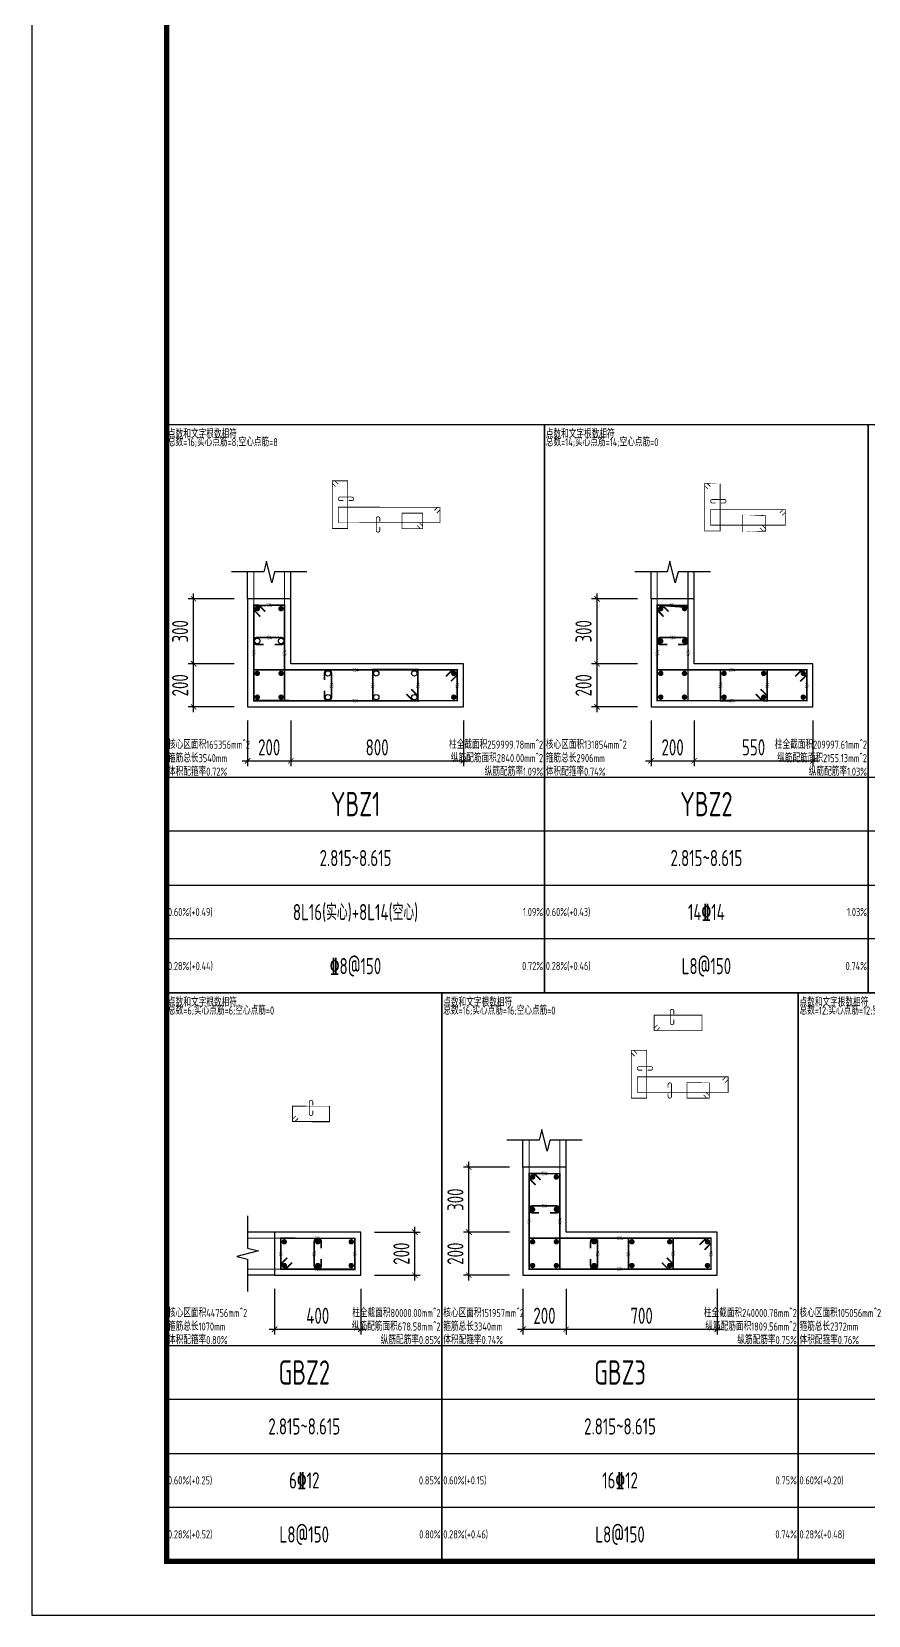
# Model space of a CAD drawing. Extents: x -668857 to 143095, y -247466 to 228182.
# Drawn here: x -341719 to -326219, y 28700 to 58038 of the extents above; entities that cross this region are included whole.
import ezdxf
from ezdxf.enums import TextEntityAlignment as Align

# ---------------------------------------------------------------- set-up
doc = ezdxf.new("R2010")
doc.units = 0
doc.header["$LTSCALE"] = 1000
doc.layers.get('0').update_dxf_attribs({"linetype": 'CONTINUOUS'})
doc.layers.get('DEFPOINTS').update_dxf_attribs({"linetype": 'CONTINUOUS'})
for name, color, linetype in [('-TK', 7, 'CONTINUOUS'), ('COLU_DE_DIM', 3, 'CONTINUOUS'), ('COLU_DE_TH', 7, 'CONTINUOUS'), ('LINK', 6, 'CONTINUOUS'), ('LINK-INDEX', 6, 'CONTINUOUS'), ('REIN', 6, 'CONTINUOUS'), ('TAB', 7, 'CONTINUOUS'), ('TAB_TEXT', 7, 'CONTINUOUS'), ('THIN', 7, 'CONTINUOUS')]:
    doc.layers.add(name, color=color, linetype=linetype)
doc.layers.add('箍筋长度', color=3, linetype='CONTINUOUS', plot=False)
doc.layers.add('配箍校核', color=34, linetype='CONTINUOUS', plot=False)
doc.styles.add('BW_Rein', font='Tssdeng.shx', dxfattribs={"width": 0.7, "bigfont": 'hztxt.shx'})
doc.styles.add('TSSD_DIMENSION', font='Tssdeng.shx', dxfattribs={"width": 0.7, "bigfont": 'tssdchn.shx'})
doc.styles.add('TSSD_REIN', font='tssdeng.shx', dxfattribs={"width": 0.7, "height": 300, "bigfont": 'tssdchn.shx'})
doc.dimstyles.new('TSSD_25_100', dxfattribs={"dimtxt": 300, "dimasz": 100, "dimexe": 100, "dimexo": 250, "dimgap": 100, "dimtad": 1, "dimdec": 0, "dimlfac": 0.25, "dimzin": 0, "dimdsep": 46, "dimtxsty": 'TSSD_DIMENSION', "dimblk": 'ARCHTICK', "dimcen": 0, "dimdle": 100, "dimclrt": 7, "dimadec": 0, "dimazin": 0, "dimtfac": 1, "dimtdec": 0, "dimtix": 1, "dimtmove": 2, "dimatfit": 3, "dimldrblk": 'ARCHTICK', "dimfxl": 0, "dimtolj": 1, "dimtzin": 0, "dimarcsym": 0})

# ---------------------------------------------------------------- blocks, each defined once
blk = doc.blocks.new('_ArchTick')
at = {"color": 0, "linetype": 'ByBlock', "const_width": 0.15}
blk.add_lwpolyline([(-0.5, -0.5), (0.5, 0.5)], dxfattribs=at)
blk = doc.blocks.new('*D1886')
at = {"layer": 'COLU_DE_DIM', "color": 0, "lineweight": -2}
for p, q in [((-337718.5189320308, 45279.21691983053), (-337718.5189320308, 44429.21691983053)), ((-336918.5189319949, 45279.21691983053), (-336918.5189319949, 44429.21691983053)), ((-337818.5189320308, 44529.21691983053), (-336818.5189319949, 44529.21691983053))]:
    blk.add_line(p, q, dxfattribs=at)
at = {"layer": 'DEFPOINTS', "color": 0}
for p in [(-337718.5189320308, 45529.21691983053), (-336918.5189319949, 45529.21691983053), (-336918.5189319949, 44529.21691983053)]:
    blk.add_point(p, dxfattribs=at)
at = {"layer": 'COLU_DE_DIM', "color": 0, "lineweight": -2, "xscale": 100, "yscale": 100, "zscale": 100, "rotation": 180}
blk.add_blockref('_ArchTick', (-337718.5189320308, 44529.21691983053), dxfattribs=at)
at = {"layer": 'COLU_DE_DIM', "color": 0, "lineweight": -2, "xscale": 100, "yscale": 100, "zscale": 100}
blk.add_blockref('_ArchTick', (-336918.5189319949, 44529.21691983053), dxfattribs=at)
at = {"layer": 'COLU_DE_DIM', "color": 7, "insert": (-337318.5189320128, 44779.21691983053), "char_height": 300, "attachment_point": 5, "style": 'TSSD_DIMENSION'}
blk.add_mtext('\\A1;200', dxfattribs=at)
blk = doc.blocks.new('*D1887')
at = {"layer": 'COLU_DE_DIM', "color": 0, "lineweight": -2}
for p, q in [((-336918.5189319949, 45279.21691983053), (-336918.5189319949, 44429.21691983053)), ((-333718.5234676709, 45279.21691983053), (-333718.5234676709, 44429.21691983053)), ((-337018.5189319949, 44529.21691983053), (-333618.5234676709, 44529.21691983053))]:
    blk.add_line(p, q, dxfattribs=at)
at = {"layer": 'DEFPOINTS', "color": 0}
for p in [(-336918.5189319949, 45529.21691983053), (-333718.5234676709, 45529.21691983053), (-333718.5234676709, 44529.21691983053)]:
    blk.add_point(p, dxfattribs=at)
at = {"layer": 'COLU_DE_DIM', "color": 0, "lineweight": -2, "xscale": 100, "yscale": 100, "zscale": 100, "rotation": 180}
blk.add_blockref('_ArchTick', (-336918.5189319949, 44529.21691983053), dxfattribs=at)
at = {"layer": 'COLU_DE_DIM', "color": 0, "lineweight": -2, "xscale": 100, "yscale": 100, "zscale": 100}
blk.add_blockref('_ArchTick', (-333718.5234676709, 44529.21691983053), dxfattribs=at)
at = {"layer": 'COLU_DE_DIM', "color": 7, "insert": (-335318.5211998329, 44779.21691983053), "char_height": 300, "attachment_point": 5, "style": 'TSSD_DIMENSION'}
blk.add_mtext('\\A1;800', dxfattribs=at)
blk = doc.blocks.new('*D1888')
at = {"layer": 'COLU_DE_DIM', "color": 0, "lineweight": -2}
for p, q in [((-338718.5189320309, 45429.21691983053), (-338718.5189320309, 46429.21692158398)), ((-337968.5189320309, 46329.21692158398), (-338818.5189320309, 46329.21692158398)), ((-337968.5189320309, 45529.21691983053), (-338818.5189320309, 45529.21691983053))]:
    blk.add_line(p, q, dxfattribs=at)
at = {"layer": 'DEFPOINTS', "color": 0}
for p in [(-338718.5189320309, 46329.21692158398), (-337718.5189320309, 46329.21692158398), (-337718.5189320309, 45529.21691983053)]:
    blk.add_point(p, dxfattribs=at)
at = {"layer": 'COLU_DE_DIM', "color": 0, "lineweight": -2, "xscale": 100, "yscale": 100, "zscale": 100}
for p, rotation in [((-338718.5189320309, 46329.21692158398), 90), ((-338718.5189320309, 45529.21691983053), 270)]:
    blk.add_blockref('_ArchTick', p, dxfattribs=dict(at, rotation=rotation))
at = {"layer": 'COLU_DE_DIM', "color": 7, "insert": (-338968.5189320309, 45929.21692070721), "char_height": 300, "attachment_point": 5, "rotation": 90, "style": 'TSSD_DIMENSION'}
blk.add_mtext('\\A1;200', dxfattribs=at)
blk = doc.blocks.new('*D1889')
at = {"layer": 'COLU_DE_DIM', "color": 0, "lineweight": -2}
for p, q in [((-337968.5189320309, 47529.21692344744), (-338818.5189320309, 47529.21692344744)), ((-338718.5189320309, 46229.21692158398), (-338718.5189320309, 47629.21692344744)), ((-337968.5189320309, 46329.21692158398), (-338818.5189320309, 46329.21692158398))]:
    blk.add_line(p, q, dxfattribs=at)
at = {"layer": 'DEFPOINTS', "color": 0}
for p in [(-338718.5189320309, 47529.21692344744), (-337718.5189320309, 47529.21692344744), (-337718.5189320309, 46329.21692158398)]:
    blk.add_point(p, dxfattribs=at)
at = {"layer": 'COLU_DE_DIM', "color": 0, "lineweight": -2, "xscale": 100, "yscale": 100, "zscale": 100}
for p, rotation in [((-338718.5189320309, 47529.21692344744), 90), ((-338718.5189320309, 46329.21692158398), 270)]:
    blk.add_blockref('_ArchTick', p, dxfattribs=dict(at, rotation=rotation))
at = {"layer": 'COLU_DE_DIM', "color": 7, "insert": (-338968.5189320309, 46929.21692251566), "char_height": 300, "attachment_point": 5, "rotation": 90, "style": 'TSSD_DIMENSION'}
blk.add_mtext('\\A1;300', dxfattribs=at)
blk = doc.blocks.new('*D1890')
at = {"layer": 'COLU_DE_DIM', "color": 0, "lineweight": -2}
for p, q in [((-330244.3088212304, 45279.21691983053), (-330244.3088212304, 44429.21691983053)), ((-329444.3088212183, 45279.21691983053), (-329444.3088212183, 44429.21691983053)), ((-330344.3088212304, 44529.21691983053), (-329344.3088212183, 44529.21691983053))]:
    blk.add_line(p, q, dxfattribs=at)
at = {"layer": 'DEFPOINTS', "color": 0}
for p in [(-330244.3088212304, 45529.21691983053), (-329444.3088212183, 45529.21691983053), (-329444.3088212183, 44529.21691983053)]:
    blk.add_point(p, dxfattribs=at)
at = {"layer": 'COLU_DE_DIM', "color": 0, "lineweight": -2, "xscale": 100, "yscale": 100, "zscale": 100, "rotation": 180}
blk.add_blockref('_ArchTick', (-330244.3088212304, 44529.21691983053), dxfattribs=at)
at = {"layer": 'COLU_DE_DIM', "color": 0, "lineweight": -2, "xscale": 100, "yscale": 100, "zscale": 100}
blk.add_blockref('_ArchTick', (-329444.3088212183, 44529.21691983053), dxfattribs=at)
at = {"layer": 'COLU_DE_DIM', "color": 7, "insert": (-329844.3088212244, 44779.21691983053), "char_height": 300, "attachment_point": 5, "style": 'TSSD_DIMENSION'}
blk.add_mtext('\\A1;200', dxfattribs=at)
blk = doc.blocks.new('*D1891')
at = {"layer": 'COLU_DE_DIM', "color": 0, "lineweight": -2}
for p, q in [((-329444.3088212183, 45279.21691983053), (-329444.3088212183, 44429.21691983053)), ((-327244.3567159816, 45279.21691983053), (-327244.3567159816, 44429.21691983053)), ((-329544.3088212183, 44529.21691983053), (-327144.3567159816, 44529.21691983053))]:
    blk.add_line(p, q, dxfattribs=at)
at = {"layer": 'DEFPOINTS', "color": 0}
for p in [(-329444.3088212183, 45529.21691983053), (-327244.3567159816, 45529.21691983053), (-327244.3567159816, 44529.21691983053)]:
    blk.add_point(p, dxfattribs=at)
at = {"layer": 'COLU_DE_DIM', "color": 0, "lineweight": -2, "xscale": 100, "yscale": 100, "zscale": 100, "rotation": 180}
blk.add_blockref('_ArchTick', (-329444.3088212183, 44529.21691983053), dxfattribs=at)
at = {"layer": 'COLU_DE_DIM', "color": 0, "lineweight": -2, "xscale": 100, "yscale": 100, "zscale": 100}
blk.add_blockref('_ArchTick', (-327244.3567159816, 44529.21691983053), dxfattribs=at)
at = {"layer": 'COLU_DE_DIM', "color": 7, "insert": (-328344.3327686, 44779.21691983053), "char_height": 300, "attachment_point": 5, "style": 'TSSD_DIMENSION'}
blk.add_mtext('\\A1;550', dxfattribs=at)
blk = doc.blocks.new('*D1892')
at = {"layer": 'COLU_DE_DIM', "color": 0, "lineweight": -2}
for p, q in [((-331244.3088212337, 45429.21691983053), (-331244.3088212337, 46429.21691983053)), ((-330494.3088212337, 46329.21691983053), (-331344.3088212337, 46329.21691983053)), ((-330494.3088212337, 45529.21691983053), (-331344.3088212337, 45529.21691983053))]:
    blk.add_line(p, q, dxfattribs=at)
at = {"layer": 'DEFPOINTS', "color": 0}
for p in [(-331244.3088212337, 46329.21691983053), (-330244.3088212337, 46329.21691983053), (-330244.3088212337, 45529.21691983053)]:
    blk.add_point(p, dxfattribs=at)
at = {"layer": 'COLU_DE_DIM', "color": 0, "lineweight": -2, "xscale": 100, "yscale": 100, "zscale": 100}
for p, rotation in [((-331244.3088212337, 46329.21691983053), 90), ((-331244.3088212337, 45529.21691983053), 270)]:
    blk.add_blockref('_ArchTick', p, dxfattribs=dict(at, rotation=rotation))
at = {"layer": 'COLU_DE_DIM', "color": 7, "insert": (-331494.3088212337, 45929.21691983048), "char_height": 300, "attachment_point": 5, "rotation": 90, "style": 'TSSD_DIMENSION'}
blk.add_mtext('\\A1;200', dxfattribs=at)
blk = doc.blocks.new('*D1893')
at = {"layer": 'COLU_DE_DIM', "color": 0, "lineweight": -2}
for p, q in [((-330494.3088212337, 47529.2169197792), (-331344.3088212337, 47529.2169197792)), ((-331244.3088212337, 46229.21691983053), (-331244.3088212337, 47629.2169197792)), ((-330494.3088212337, 46329.21691983053), (-331344.3088212337, 46329.21691983053))]:
    blk.add_line(p, q, dxfattribs=at)
at = {"layer": 'DEFPOINTS', "color": 0}
for p in [(-331244.3088212337, 47529.2169197792), (-330244.3088212337, 47529.2169197792), (-330244.3088212337, 46329.21691983053)]:
    blk.add_point(p, dxfattribs=at)
at = {"layer": 'COLU_DE_DIM', "color": 0, "lineweight": -2, "xscale": 100, "yscale": 100, "zscale": 100}
for p, rotation in [((-331244.3088212337, 47529.2169197792), 90), ((-331244.3088212337, 46329.21691983053), 270)]:
    blk.add_blockref('_ArchTick', p, dxfattribs=dict(at, rotation=rotation))
at = {"layer": 'COLU_DE_DIM', "color": 7, "insert": (-331494.3088212337, 46929.21691980481), "char_height": 300, "attachment_point": 5, "rotation": 90, "style": 'TSSD_DIMENSION'}
blk.add_mtext('\\A1;300', dxfattribs=at)
blk = doc.blocks.new('*D1894')
at = {"layer": 'COLU_DE_DIM', "color": 0, "lineweight": -2}
for p, q in [((-337218.5189319963, 34749.66713268403), (-337218.5189319963, 33899.66713268403)), ((-335618.5189319847, 34749.66713268403), (-335618.5189319847, 33899.66713268403)), ((-337318.5189319963, 33999.66713268403), (-335518.5189319847, 33999.66713268403))]:
    blk.add_line(p, q, dxfattribs=at)
at = {"layer": 'DEFPOINTS', "color": 0}
for p in [(-337218.5189319963, 34999.66713268403), (-335618.5189319847, 34999.66713268403), (-335618.5189319847, 33999.66713268403)]:
    blk.add_point(p, dxfattribs=at)
at = {"layer": 'COLU_DE_DIM', "color": 0, "lineweight": -2, "xscale": 100, "yscale": 100, "zscale": 100, "rotation": 180}
blk.add_blockref('_ArchTick', (-337218.5189319963, 33999.66713268403), dxfattribs=at)
at = {"layer": 'COLU_DE_DIM', "color": 0, "lineweight": -2, "xscale": 100, "yscale": 100, "zscale": 100}
blk.add_blockref('_ArchTick', (-335618.5189319847, 33999.66713268403), dxfattribs=at)
at = {"layer": 'COLU_DE_DIM', "color": 7, "insert": (-336418.5189319905, 34249.66713268403), "char_height": 300, "attachment_point": 5, "style": 'TSSD_DIMENSION'}
blk.add_mtext('\\A1;400', dxfattribs=at)
blk = doc.blocks.new('*D1895')
at = {"layer": 'COLU_DE_DIM', "color": 0, "lineweight": -2}
for p, q in [((-335368.5189319847, 35799.66713271989), (-334518.5189319847, 35799.66713271989)), ((-334618.5189319847, 34899.66713268403), (-334618.5189319847, 35899.66713271989)), ((-335368.5189319847, 34999.66713268403), (-334518.5189319847, 34999.66713268403))]:
    blk.add_line(p, q, dxfattribs=at)
at = {"layer": 'DEFPOINTS', "color": 0}
for p in [(-335618.5189319847, 35799.66713271989), (-334618.5189319847, 35799.66713271989), (-335618.5189319847, 34999.66713268403)]:
    blk.add_point(p, dxfattribs=at)
at = {"layer": 'COLU_DE_DIM', "color": 0, "lineweight": -2, "xscale": 100, "yscale": 100, "zscale": 100}
for p, rotation in [((-334618.5189319847, 35799.66713271989), 90), ((-334618.5189319847, 34999.66713268403), 270)]:
    blk.add_blockref('_ArchTick', p, dxfattribs=dict(at, rotation=rotation))
at = {"layer": 'COLU_DE_DIM', "color": 7, "insert": (-334868.5189319847, 35399.66713270191), "char_height": 300, "attachment_point": 5, "rotation": 90, "style": 'TSSD_DIMENSION'}
blk.add_mtext('\\A1;200', dxfattribs=at)
blk = doc.blocks.new('*D1854')
at = {"layer": 'COLU_DE_DIM', "color": 0, "lineweight": -2}
for p, q in [((-332618.5189319744, 34749.66713268368), (-332618.5189319744, 33899.66713268368)), ((-331818.5189319744, 34749.66713268368), (-331818.5189319744, 33899.66713268368)), ((-332718.5189319744, 33999.66713268368), (-331718.5189319744, 33999.66713268368))]:
    blk.add_line(p, q, dxfattribs=at)
at = {"layer": 'DEFPOINTS', "color": 0}
for p in [(-332618.5189319744, 34999.66713268368), (-331818.5189319744, 34999.66713268368), (-331818.5189319744, 33999.66713268368)]:
    blk.add_point(p, dxfattribs=at)
at = {"layer": 'COLU_DE_DIM', "color": 0, "lineweight": -2, "xscale": 100, "yscale": 100, "zscale": 100, "rotation": 180}
blk.add_blockref('_ArchTick', (-332618.5189319744, 33999.66713268368), dxfattribs=at)
at = {"layer": 'COLU_DE_DIM', "color": 0, "lineweight": -2, "xscale": 100, "yscale": 100, "zscale": 100}
blk.add_blockref('_ArchTick', (-331818.5189319744, 33999.66713268368), dxfattribs=at)
at = {"layer": 'COLU_DE_DIM', "color": 7, "insert": (-332218.5189319744, 34249.66713268368), "char_height": 300, "attachment_point": 5, "style": 'TSSD_DIMENSION'}
blk.add_mtext('\\A1;200', dxfattribs=at)
blk = doc.blocks.new('*D1855')
at = {"layer": 'COLU_DE_DIM', "color": 0, "lineweight": -2}
for p, q in [((-331818.5189319744, 34749.66713268368), (-331818.5189319744, 33899.66713268368)), ((-329018.5033875133, 34749.66713268368), (-329018.5033875133, 33899.66713268368)), ((-331918.5189319744, 33999.66713268368), (-328918.5033875133, 33999.66713268368))]:
    blk.add_line(p, q, dxfattribs=at)
at = {"layer": 'DEFPOINTS', "color": 0}
for p in [(-331818.5189319744, 34999.66713268368), (-329018.5033875133, 34999.66713268368), (-329018.5033875133, 33999.66713268368)]:
    blk.add_point(p, dxfattribs=at)
at = {"layer": 'COLU_DE_DIM', "color": 0, "lineweight": -2, "xscale": 100, "yscale": 100, "zscale": 100, "rotation": 180}
blk.add_blockref('_ArchTick', (-331818.5189319744, 33999.66713268368), dxfattribs=at)
at = {"layer": 'COLU_DE_DIM', "color": 0, "lineweight": -2, "xscale": 100, "yscale": 100, "zscale": 100}
blk.add_blockref('_ArchTick', (-329018.5033875133, 33999.66713268368), dxfattribs=at)
at = {"layer": 'COLU_DE_DIM', "color": 7, "insert": (-330418.5111597439, 34249.66713268368), "char_height": 300, "attachment_point": 5, "style": 'TSSD_DIMENSION'}
blk.add_mtext('\\A1;700', dxfattribs=at)
blk = doc.blocks.new('*D1856')
at = {"layer": 'COLU_DE_DIM', "color": 0, "lineweight": -2}
for p, q in [((-332868.5189319849, 35799.66713268368), (-333718.5189319849, 35799.66713268368)), ((-333618.5189319849, 34899.66713268368), (-333618.5189319849, 35899.66713268368)), ((-332868.5189319849, 34999.66713268368), (-333718.5189319849, 34999.66713268368))]:
    blk.add_line(p, q, dxfattribs=at)
at = {"layer": 'DEFPOINTS', "color": 0}
for p in [(-333618.5189319849, 35799.66713268368), (-332618.5189319849, 35799.66713268368), (-332618.5189319849, 34999.66713268368)]:
    blk.add_point(p, dxfattribs=at)
at = {"layer": 'COLU_DE_DIM', "color": 0, "lineweight": -2, "xscale": 100, "yscale": 100, "zscale": 100}
for p, rotation in [((-333618.5189319849, 35799.66713268368), 90), ((-333618.5189319849, 34999.66713268368), 270)]:
    blk.add_blockref('_ArchTick', p, dxfattribs=dict(at, rotation=rotation))
at = {"layer": 'COLU_DE_DIM', "color": 7, "insert": (-333868.5189319849, 35399.66713268363), "char_height": 300, "attachment_point": 5, "rotation": 90, "style": 'TSSD_DIMENSION'}
blk.add_mtext('\\A1;200', dxfattribs=at)
blk = doc.blocks.new('*D1857')
at = {"layer": 'COLU_DE_DIM', "color": 0, "lineweight": -2}
for p, q in [((-332868.5189319849, 36999.66713279416), (-333718.5189319849, 36999.66713279416)), ((-333618.5189319849, 35699.66713268368), (-333618.5189319849, 37099.66713279416)), ((-332868.5189319849, 35799.66713268368), (-333718.5189319849, 35799.66713268368))]:
    blk.add_line(p, q, dxfattribs=at)
at = {"layer": 'DEFPOINTS', "color": 0}
for p in [(-333618.5189319849, 36999.66713279416), (-332618.5189319849, 36999.66713279416), (-332618.5189319849, 35799.66713268368)]:
    blk.add_point(p, dxfattribs=at)
at = {"layer": 'COLU_DE_DIM', "color": 0, "lineweight": -2, "xscale": 100, "yscale": 100, "zscale": 100}
for p, rotation in [((-333618.5189319849, 36999.66713279416), 90), ((-333618.5189319849, 35799.66713268368), 270)]:
    blk.add_blockref('_ArchTick', p, dxfattribs=dict(at, rotation=rotation))
at = {"layer": 'COLU_DE_DIM', "color": 7, "insert": (-333868.5189319849, 36399.66713273887), "char_height": 300, "attachment_point": 5, "rotation": 90, "style": 'TSSD_DIMENSION'}
blk.add_mtext('\\A1;300', dxfattribs=at)
blk = doc.blocks.new('A1')
blk.add_lwpolyline([(0, 59400), (0, 0), (84100, 0), (84100, 59400)], close=True)
at = {"const_width": 100}
blk.add_lwpolyline([(2500, 58400), (2500, 1000), (83100, 1000), (83100, 58400)], close=True, dxfattribs=at)

msp = doc.modelspace()

# ---------------------------------------------------------------- linework, layer by layer
at = {"layer": 'COLU_DE_TH'}
for points in [[(-336918.5189319949, 47529.21692344744), (-337718.5189320308, 47529.21692346979), (-337718.5189320135, 45529.21691983053), (-333718.5234676709, 45529.21692158398), (-333718.5234115513, 46329.21692158398), (-336918.5189320135, 46329.21692333743), (-336918.5189319949, 47529.21692344744)], [(-329444.3088212183, 47529.2169197792), (-330244.3088212304, 47529.21691977396), (-330244.3088212197, 45529.21691983053), (-327244.3567159816, 45529.21691983053), (-327244.3567159816, 46329.21691983053), (-329444.3088212197, 46329.21691983053), (-329444.3088212183, 47529.2169197792)], [(-331818.5189319744, 36999.66713279416), (-332618.5189319744, 36999.66713277739), (-332618.5189319847, 34999.66713268368), (-329018.5033875133, 34999.66713268368), (-329018.5033875133, 35799.66713268368), (-331818.5189319847, 35799.66713268368), (-331818.5189319744, 36999.66713279416)], [(-337218.5189319963, 35799.66713271989), (-337218.5189320308, 34999.66713268403), (-335618.5189319847, 34999.66713270033), (-335618.5189319898, 35799.66713269753), (-337218.5189319963, 35799.66713271989)]]:
    msp.add_lwpolyline(points, close=True, dxfattribs=at)
at = {"layer": 'LINK', "const_width": 30}
for points in [[(-337483.5189320856, 47202.29304190958), (-337603.5189320315, 47322.29304196383), (-337603.5189320311, 47414.21692345617), (-337033.5189319969, 47414.21692344022), (-337033.5189320205, 45644.21692013601), (-337603.5189320126, 45644.21691988618), (-337603.5189320311, 47414.21692345617), (-337511.595050459, 47414.21692345326), (-337391.5950505132, 47294.21692339901)], [(-330009.3088212379, 47202.29303822026), (-330129.3088212324, 47322.29303822562), (-330129.3088212336, 47414.21691976022), (-329559.3088212253, 47414.21691976395), (-329559.308821228, 45644.21691983566), (-330129.3088212239, 45644.21691983577), (-330129.3088212336, 47414.21691976022), (-330037.3849396947, 47414.2169197551), (-329917.3849397001, 47294.21691974963)], [(-334045.4473085655, 46094.21692595619), (-333925.4473043059, 46214.21692169656), (-333833.5234196135, 46214.21692164568), (-333833.5234596047, 45644.21692153229), (-337603.5189320268, 45644.21691987978), (-337603.5189320332, 46214.21692371147), (-333833.5234196135, 46214.21692164568), (-333833.5234260672, 46122.29303693201), (-333953.5234303268, 46002.29304119153)], [(-334684.1628318629, 45856.14074878162), (-334564.1628318639, 45736.14074878069), (-334564.1628318893, 45644.21686723572), (-335400.4960616542, 45644.21686723514), (-335400.4960616549, 46214.2168672462), (-334564.1628318926, 46214.21686724422), (-334564.1628318893, 45644.21686723572), (-334656.0867134106, 45644.21686723549), (-334776.0867134096, 45764.21686723642)], [(-327571.2805975052, 46094.21691979538), (-327451.2805975404, 46214.21691983065), (-327359.3567159846, 46214.21691983123), (-327359.3567159803, 45644.2169198317), (-330129.3088212182, 45644.2169198317), (-330129.3088212216, 46214.21691983123), (-327359.3567159846, 46214.21691983123), (-327359.3567159821, 46122.2930383262), (-327479.3567159468, 46002.29303829104)], [(-328212.6740843628, 45856.14080135105), (-328092.674084404, 45736.14080130984), (-328092.6740844052, 45644.21691980911), (-328955.9914528263, 45644.2169198062), (-328955.9914528184, 46214.21691980655), (-328092.6740844129, 46214.2169198069), (-328092.6740844052, 45644.21691980911), (-328184.5979659589, 45644.21691981819), (-328304.5979659177, 45764.21691985941)], [(-332383.5189320097, 36672.74325120426), (-332503.5189319795, 36792.74325123429), (-332503.5189319751, 36884.66713279183), (-331933.5189319735, 36884.6671328037), (-331933.5189319861, 35114.66713267786), (-332503.5189319856, 35114.66713267786), (-332503.5189319751, 36884.66713279183), (-332411.5950503721, 36884.66713279567), (-332291.5950504022, 36764.66713276552)], [(-336891.5950503884, 35234.66713260126), (-337011.59505047, 35114.66713268298), (-337103.518932016, 35114.66713268543), (-337103.5189319913, 35684.66713271209), (-335733.5189319979, 35684.66713269206), (-335733.5189319941, 35114.66713269847), (-337103.518932016, 35114.66713268543), (-337103.5189320017, 35206.5910143397), (-336983.5189319201, 35326.5910142581)], [(-329345.4272689539, 35564.66713267495), (-329225.427268961, 35684.66713268193), (-329133.5033874881, 35684.66713268112), (-329133.5033874919, 35114.66713268613), (-332503.5189319899, 35114.66713268613), (-332503.5189319876, 35684.66713268112), (-329133.5033874881, 35684.66713268112), (-329133.5033874899, 35592.74325122172), (-329253.5033874828, 35472.74325121474)], [(-329953.5072736371, 35326.59101420769), (-329833.5072736149, 35206.59101422993), (-329833.5072736191, 35114.66713268671), (-330663.5111597403, 35114.66713268124), (-330663.5111597363, 35684.66713267402), (-329833.5072736151, 35684.66713268054), (-329833.5072736191, 35114.66713268671), (-329925.4311551257, 35114.66713268496), (-330045.431155148, 35234.66713266273)]]:
    msp.add_lwpolyline(points, dxfattribs=at)
for points in [[(-337218.5189316828, 46684.21692344034), (-337098.5189316828, 46684.21692344034, 1), (-337098.5189316828, 46814.21692344034), (-337538.5189316855, 46814.21692368144, 1), (-337538.5189316855, 46684.21692368144), (-337418.5189316855, 46684.21692368144)], [(-329744.3088212304, 46684.21691984427), (-329624.3088212304, 46684.21691984427, 1), (-329624.3088212304, 46814.21691984427), (-330064.3088212112, 46814.21691984427, 1), (-330064.3088212112, 46684.21691984427), (-329944.3088212112, 46684.21691984427)], [(-336294.1636016486, 45829.21686723584), (-336294.1636016486, 45709.21686723584, 1), (-336164.1636016486, 45709.21686723584), (-336164.1636016472, 46149.21686724061, 1), (-336294.1636016472, 46149.21686724061), (-336294.1636016472, 46029.21686724061)], [(-332118.518931978, 36154.6671327377), (-331998.518931978, 36154.6671327377, 1), (-331998.518931978, 36284.6671327377), (-332438.5189319823, 36284.6671327377, 1), (-332438.5189319823, 36154.6671327377), (-332318.5189319823, 36154.6671327377)], [(-336353.5189320028, 35499.66713269392), (-336353.5189320028, 35619.66713269392, 1), (-336483.5189320028, 35619.66713269392), (-336483.5189319998, 35179.6671326902, 1), (-336353.5189319998, 35179.6671326902), (-336353.5189319998, 35299.6671326902)], [(-331363.5150458607, 35299.667132681), (-331363.5150458607, 35179.667132681, 1), (-331233.5150458607, 35179.667132681), (-331233.5150458575, 35619.6671326739, 1), (-331363.5150458575, 35619.6671326739), (-331363.5150458575, 35499.6671326739)]]:
    msp.add_lwpolyline(points, format="xyb", dxfattribs=at)
at = {"layer": 'LINK-INDEX', "const_width": 15.00000095367432}
for points in [[(-336088.8586169378, 49610.90934212343), (-336148.8586167723, 49670.90934228885), (-336148.8586167684, 49716.87128290173), (-335863.858616751, 49716.87128289382), (-335863.858616763, 48831.87128125934), (-336148.8586167591, 48831.87128113443), (-336148.8586167684, 49716.87128290173), (-336102.8966759254, 49716.87128288229), (-336042.8966760908, 49656.87128271686)], [(-329189.5620487916, 49565.34372479876), (-329249.5620487537, 49625.3437248366), (-329249.5620487591, 49671.30566565227), (-328964.5620487587, 49671.30566565401), (-328964.5620487599, 48786.30566570198), (-329249.5620487541, 48786.30566570209), (-329249.5620487591, 49671.30566565227), (-329203.6001078852, 49671.30566564715), (-329143.600107923, 49611.30566560919)], [(-334259.8227974271, 49166.8712842837), (-334199.8227952283, 49226.87128208496), (-334153.8608528299, 49226.87128205691), (-334153.8608728253, 48941.87128200044), (-336038.85860902, 48941.87128117413), (-336038.8586090236, 49226.87128308986), (-334153.8608528299, 49226.87128205691), (-334153.8608560464, 49180.90933953447), (-334213.8608582452, 49120.9093417332)], [(-334533.8604237239, 48937.83324523736), (-334473.8604250301, 48877.83324393118), (-334473.8604282332, 48831.87130517827), (-334858.8599751684, 48831.87129589159), (-334858.8599618366, 49116.87129655608), (-334473.8604082378, 49116.87130521005), (-334473.8604282332, 48831.87130517827), (-334519.8223669024, 48831.8713040601), (-334579.8223655962, 48891.87130536628)], [(-327860.5479369772, 49121.30566576286), (-327800.5479369209, 49181.30566570652), (-327754.5859961329, 49181.30566570559), (-327754.5859961307, 48896.30566570058), (-329139.5620487784, 48896.30566570058), (-329139.5620487801, 49181.30566570559), (-327754.5859961329, 49181.30566570559), (-327754.5859961454, 49135.34372484463), (-327814.5859962017, 49075.34372490097)], [(-328181.2446802967, 48892.26760651474), (-328121.2446803243, 48832.26760648715), (-328121.2446803262, 48786.30566570465), (-328552.9033645527, 48786.30566570896), (-328552.9033645524, 49071.30566568754), (-328121.2446803283, 49071.30566568475), (-328121.2446803262, 48786.30566570465), (-328167.2066211606, 48786.30566569313), (-328227.206621133, 48846.3056657206)], [(-330080.0414465914, 39591.98077233008), (-330140.0414466888, 39531.98077242752), (-330186.0033874541, 39531.98077243066), (-330186.0033874285, 39816.98077244032), (-329301.0033874048, 39816.98077244009), (-329301.0033874047, 39531.98077243124), (-330186.0033874541, 39531.98077243066), (-330186.00338745, 39577.94271333783), (-330126.0033873526, 39637.94271324051)], [(-330548.9974082271, 39059.04110085405), (-330608.9974082083, 39119.0411008728), (-330608.9974082129, 39165.00304159313), (-330323.9974082176, 39165.00304159906), (-330323.9974082239, 38280.0030415412), (-330608.997408218, 38280.0030415412), (-330608.9974082129, 39165.00304159313), (-330563.0354674755, 39165.00304157694), (-330503.0354674943, 39105.0030415582)], [(-328919.9515766182, 38615.00304141652), (-328859.9515767527, 38675.00304155098), (-328813.9896359607, 38675.00304155378), (-328813.9896359629, 38390.00304155727), (-330498.997408201, 38390.00304155727), (-330498.9974081999, 38675.00304155378), (-328813.9896359607, 38675.00304155378), (-328813.9896359504, 38629.04110095487), (-328873.989635816, 38569.04110082029)], [(-329223.9915789738, 38385.96498226665), (-329163.9915790299, 38325.96498221054), (-329163.9915790313, 38280.00304155878), (-329578.9935220971, 38280.00304155611), (-329578.9935220951, 38565.00304156006), (-329163.9915790294, 38565.00304156332), (-329163.9915790313, 38280.00304155878), (-329209.9535197729, 38280.00304155354), (-329269.9535197167, 38340.00304160966)], [(-336780.0569912919, 37907.16713265132), (-336840.0569913789, 37847.16713273828), (-336886.018932024, 37847.16713273514), (-336886.0189320118, 38132.16713274887), (-336201.0189320336, 38132.16713273886), (-336201.0189320318, 37847.16713274166), (-336886.018932024, 37847.16713273514), (-336886.0189320171, 37893.12907350983), (-336826.0189319302, 37953.12907342287)]]:
    msp.add_lwpolyline(points, dxfattribs=at)
for points in [[(-335846.3586165851, 49351.87128291011), (-335786.3586165851, 49351.87128291011, 1), (-335786.3586165851, 49416.87128291011), (-336006.3586165865, 49416.8712830306, 1), (-336006.3586165865, 49351.8712830306), (-335946.3586165865, 49351.8712830306)], [(-328947.0620487586, 49306.30566568847), (-328887.0620487586, 49306.30566568847, 1), (-328887.0620487586, 49371.30566568847), (-329107.0620487579, 49371.30566568847, 1), (-329107.0620487579, 49306.30566568847), (-329047.0620487579, 49306.30566568847)], [(-335268.8586187901, 48959.37128127157), (-335268.8586187901, 49019.37128127157, 1), (-335333.8586187901, 49019.37128127157), (-335333.8586187901, 48799.37128126388, 1), (-335268.8586187901, 48799.37128126388), (-335268.8586187901, 48859.37128126388)], [(-329821.0033874285, 39834.48077244032), (-329821.0033874285, 39894.48077244032, 1), (-329886.0033874285, 39894.48077244032), (-329886.0033874287, 39674.48077243881, 1), (-329821.0033874287, 39674.48077243881), (-329821.0033874287, 39734.48077243881)], [(-330306.4974082159, 38800.00304158684), (-330246.4974082159, 38800.00304158684, 1), (-330246.4974082159, 38865.00304158684), (-330466.497408218, 38865.00304158684, 1), (-330466.497408218, 38800.00304158684), (-330406.497408218, 38800.00304158684)], [(-329928.9954651571, 38372.50304155843), (-329928.9954651571, 38312.50304155843, 1), (-329863.9954651571, 38312.50304155843), (-329863.9954651556, 38532.50304155494, 1), (-329928.9954651556, 38532.50304155494), (-329928.9954651556, 38472.50304155494)], [(-336511.0189320053, 38149.66713274643), (-336511.0189320053, 38209.66713274643, 1), (-336576.0189320053, 38209.66713274643), (-336576.0189320038, 37989.66713274457, 1), (-336511.0189320038, 37989.66713274457), (-336511.0189320038, 38049.66713274457)]]:
    msp.add_lwpolyline(points, format="xyb", dxfattribs=at)
at = {"layer": 'LINK-INDEX', "color": 1, "const_width": 20}
for points in [[(-337603.5189319509, 47314.21692344756), (-337603.5189319509, 48029.21692344756)], [(-337033.5189319509, 47314.21692344756), (-337033.5189319509, 48029.21692344756)], [(-330129.3088211915, 47314.2169197792), (-330129.3088211915, 48029.2169197792)], [(-329559.3088211915, 47314.2169197792), (-329559.3088211915, 48029.2169197792)], [(-332503.5189319549, 36784.66713279416), (-332503.5189319549, 37499.66713279416)], [(-331933.5189319549, 36784.66713279416), (-331933.5189319549, 37499.66713279416)], [(-337003.5189319964, 35684.66713271989), (-337718.5189319963, 35684.66713271989)], [(-337003.5189319964, 35114.66713271989), (-337718.5189319963, 35114.66713271989)]]:
    msp.add_lwpolyline(points, dxfattribs=at)
at = {"layer": 'REIN', "const_width": 50}
for points in [[(-337563.5189320301, 47349.21692345745, 1), (-337513.5189320301, 47349.21692345745, 1), (-337563.5189320301, 47349.21692345745)], [(-337123.5189319947, 47349.21692344511, 1), (-337073.5189319947, 47349.21692344511, 1), (-337123.5189319947, 47349.21692344511)], [(-330089.3088212289, 47349.21691976895, 1), (-330039.3088212289, 47349.21691976895, 1), (-330089.3088212289, 47349.21691976895)], [(-329649.3088212244, 47349.21691977174, 1), (-329599.3088212244, 47349.21691977174, 1), (-329649.3088212244, 47349.21691977174)], [(-330089.3088212112, 46749.21691984427, 1), (-330039.3088212112, 46749.21691984427, 1), (-330089.3088212112, 46749.21691984427)], [(-329649.3088212304, 46749.21691984427, 1), (-329599.3088212304, 46749.21691984427, 1), (-329649.3088212304, 46749.21691984427)], [(-337563.5189320142, 46149.21692367655, 1), (-337513.5189320142, 46149.21692367655, 1), (-337563.5189320142, 46149.21692367655)], [(-337123.5189320116, 46149.21692343545, 1), (-337073.5189320116, 46149.21692343545, 1), (-337123.5189320116, 46149.21692343545)], [(-333923.5234241731, 46149.21692168224, 1), (-333873.5234241731, 46149.21692168224, 1), (-333923.5234241731, 46149.21692168224)], [(-330089.3088212239, 46149.21691983088, 1), (-330039.3088212239, 46149.21691983088, 1), (-330089.3088212239, 46149.21691983088)], [(-329649.3088212252, 46149.21691983088, 1), (-329599.3088212252, 46149.21691983088, 1), (-329649.3088212252, 46149.21691983088)], [(-328915.9914528237, 46149.21691983286, 1), (-328865.9914528237, 46149.21691983286, 1), (-328915.9914528237, 46149.21691983286)], [(-328182.6740844104, 46149.21691980632, 1), (-328132.6740844104, 46149.21691980632, 1), (-328182.6740844104, 46149.21691980632)], [(-327449.3567159837, 46149.21691983112, 1), (-327399.3567159837, 46149.21691983112, 1), (-327449.3567159837, 46149.21691983112)], [(-337563.5189320128, 45709.21691991156, 1), (-337513.5189320128, 45709.21691991156, 1), (-337563.5189320128, 45709.21691991156)], [(-337123.5189320174, 45709.2169201026, 1), (-337073.5189320174, 45709.2169201026, 1), (-337123.5189320174, 45709.2169201026)], [(-333923.5234550434, 45709.2169215047, 1), (-333873.5234550434, 45709.2169215047, 1), (-333923.5234550434, 45709.2169215047)], [(-330089.3088212198, 45709.21691983624, 1), (-330039.3088212198, 45709.21691983624, 1), (-330089.3088212198, 45709.21691983624)], [(-329649.3088212257, 45709.21691983193, 1), (-329599.3088212257, 45709.21691983193, 1), (-329649.3088212257, 45709.21691983193)], [(-328915.9914528265, 45709.21691982949, 1), (-328865.9914528265, 45709.21691982949, 1), (-328915.9914528265, 45709.21691982949)], [(-328182.6740844045, 45709.21691980213, 1), (-328132.6740844045, 45709.21691980213, 1), (-328182.6740844045, 45709.21691980213)], [(-327449.3567159803, 45709.2169198296, 1), (-327399.3567159803, 45709.2169198296, 1), (-327449.3567159803, 45709.2169198296)], [(-332463.5189319726, 36819.66713278741, 1), (-332413.5189319726, 36819.66713278741, 1), (-332463.5189319726, 36819.66713278741)], [(-332023.5189319722, 36819.6671327966, 1), (-331973.5189319722, 36819.6671327966, 1), (-332023.5189319722, 36819.6671327966)], [(-332463.5189319823, 36219.6671327377, 1), (-332413.5189319823, 36219.6671327377, 1), (-332463.5189319823, 36219.6671327377)], [(-332023.518931978, 36219.6671327377, 1), (-331973.518931978, 36219.6671327377, 1), (-332023.518931978, 36219.6671327377)], [(-337063.5189320012, 35619.66713271639, 1), (-337013.5189320012, 35619.66713271639, 1), (-337063.5189320012, 35619.66713271639)], [(-336443.5189320028, 35619.66713269392, 1), (-336393.5189320028, 35619.66713269392, 1), (-336443.5189320028, 35619.66713269392)], [(-335823.5189320046, 35619.66713269823, 1), (-335773.5189320046, 35619.66713269823, 1), (-335823.5189320046, 35619.66713269823)], [(-332463.5189319823, 35619.66713267891, 1), (-332413.5189319823, 35619.66713267891, 1), (-332463.5189319823, 35619.66713267891)], [(-332023.518931978, 35619.66713267891, 1), (-331973.518931978, 35619.66713267891, 1), (-332023.518931978, 35619.66713267891)], [(-331323.5150458575, 35619.6671326739, 1), (-331273.5150458575, 35619.6671326739, 1), (-331323.5150458575, 35619.6671326739)], [(-330623.5111597364, 35619.6671326661, 1), (-330573.5111597364, 35619.6671326661, 1), (-330623.5111597364, 35619.6671326661)], [(-329923.5072736234, 35619.66713271197, 1), (-329873.5072736234, 35619.66713271197, 1), (-329923.5072736234, 35619.66713271197)], [(-329223.5033874962, 35619.66713268007, 1), (-329173.5033874962, 35619.66713268007, 1), (-329223.5033874962, 35619.66713268007)], [(-337063.5189320201, 35179.66713268263, 1), (-337013.5189320201, 35179.66713268263, 1), (-337063.5189320201, 35179.66713268263)], [(-336443.5189319998, 35179.6671326902, 1), (-336393.5189319998, 35179.6671326902, 1), (-336443.5189319998, 35179.6671326902)], [(-335823.5189320015, 35179.66713269451, 1), (-335773.5189320015, 35179.66713269451, 1), (-335823.5189320015, 35179.66713269451)], [(-332463.5189319825, 35179.66713268438, 1), (-332413.5189319825, 35179.66713268438, 1), (-332463.5189319825, 35179.66713268438)], [(-332023.5189319812, 35179.66713268601, 1), (-331973.5189319812, 35179.66713268601, 1), (-332023.5189319812, 35179.66713268601)], [(-331323.5150458605, 35179.66713267914, 1), (-331273.5150458605, 35179.66713267914, 1), (-331323.5150458605, 35179.66713267914)], [(-330623.5111597365, 35179.66713267157, 1), (-330573.5111597365, 35179.66713267157, 1), (-330623.5111597365, 35179.66713267157)], [(-329923.5072736264, 35179.66713271721, 1), (-329873.5072736264, 35179.66713271721, 1), (-329923.5072736264, 35179.66713271721)], [(-329223.5033874993, 35179.66713268531, 1), (-329173.5033874993, 35179.66713268531, 1), (-329223.5033874993, 35179.66713268531)]]:
    msp.add_lwpolyline(points, format="xyb", close=True, dxfattribs=at)
at = {"layer": 'REIN'}
for centre in [(-337538.5189316855, 46749.21692368144), (-337098.5189316828, 46749.21692344034), (-336229.1636016472, 46149.21686724061), (-335335.4960616666, 46149.21686723898), (-334629.1628318692, 46149.21686723724), (-336229.1636016486, 45709.21686723584), (-335335.4960616659, 45709.2168672363), (-334629.1628318666, 45709.21686723677)]:
    msp.add_circle(centre, 50, dxfattribs=at)
at = {"layer": 'TAB'}
for points in [[(-339218.5189320308, 50758.76670697704), (-332218.5234115513, 50758.76670697704), (-332218.5234115513, 40229.21691983053), (-339218.5189320308, 40229.21691983053), (-339218.5189320308, 50758.76670697704), (-339218.5189320308, 44229.21691983053), (-332218.5234115513, 44229.21691983053), (-332218.5234115513, 43229.21691983053), (-339218.5189320308, 43229.21691983053), (-339218.5189320308, 42229.21691983053), (-332218.5234115513, 42229.21691983053), (-332218.5234115513, 41229.21691983053), (-339218.5189320308, 41229.21691983053)], [(-332218.5234115513, 50758.76670697704), (-326218.5713062992, 50758.76670697704), (-326218.5713062992, 40229.21691983053), (-332218.5234115513, 40229.21691983053), (-332218.5234115513, 50758.76670697704), (-332218.5234115513, 44229.21691983053), (-326218.5713062992, 44229.21691983053), (-326218.5713062992, 43229.21691983053), (-332218.5234115513, 43229.21691983053), (-332218.5234115513, 42229.21691983053), (-326218.5713062992, 42229.21691983053), (-326218.5713062992, 41229.21691983053), (-332218.5234115513, 41229.21691983053)], [(-326218.571306431, 50758.76670697704), (-321118.5713063052, 50758.76670697704), (-321118.5713063052, 40229.21691983053), (-326218.571306431, 40229.21691983053), (-326218.571306431, 50758.76670697704), (-326218.571306431, 44229.21691983053), (-321118.5713063052, 44229.21691983053), (-321118.5713063052, 43229.21691983053), (-326218.571306431, 43229.21691983053), (-326218.571306431, 42229.21691983053), (-321118.5713063052, 42229.21691983053), (-321118.5713063052, 41229.21691983053), (-326218.571306431, 41229.21691983053)], [(-339218.5189320308, 40229.21691983053), (-334118.5189319847, 40229.21691983053), (-334118.5189319847, 29699.66713268403), (-339218.5189320308, 29699.66713268403), (-339218.5189320308, 40229.21691983053), (-339218.5189320308, 33699.66713268403), (-334118.5189319847, 33699.66713268403), (-334118.5189319847, 32699.66713268403), (-339218.5189320308, 32699.66713268403), (-339218.5189320308, 31699.66713268403), (-334118.5189319847, 31699.66713268403), (-334118.5189319847, 30699.66713268403), (-339218.5189320308, 30699.66713268403)], [(-334118.5189319847, 40229.21691983019), (-327518.5033875133, 40229.21691983019), (-327518.5033875133, 29699.66713268368), (-334118.5189319847, 29699.66713268368), (-334118.5189319847, 40229.21691983019), (-334118.5189319847, 33699.66713268368), (-327518.5033875133, 33699.66713268368), (-327518.5033875133, 32699.66713268368), (-334118.5189319847, 32699.66713268368), (-334118.5189319847, 31699.66713268368), (-327518.5033875133, 31699.66713268368), (-327518.5033875133, 30699.66713268368), (-334118.5189319847, 30699.66713268368)], [(-327518.5033875133, 40229.21691983019), (-322018.5033873843, 40229.21691983019), (-322018.5033873843, 29699.66713268368), (-327518.5033875133, 29699.66713268368), (-327518.5033875133, 40229.21691983019), (-327518.5033875133, 33699.66713268368), (-322018.5033873843, 33699.66713268368), (-322018.5033873843, 32699.66713268368), (-327518.5033875133, 32699.66713268368), (-327518.5033875133, 31699.66713268368), (-322018.5033873843, 31699.66713268368), (-322018.5033873843, 30699.66713268368), (-327518.5033875133, 30699.66713268368)]]:
    msp.add_lwpolyline(points, dxfattribs=at)
at = {"layer": 'THIN'}
for p, q in [((-337718.5189320308, 47529.21692346979), (-337718.5189320168, 48029.21692346979)), ((-336918.5189319949, 47529.21692344744), (-336918.5189319809, 48029.21692344744)), ((-330244.3088212304, 47529.21691977396), (-330244.3088212337, 48029.21691977396)), ((-329444.3088212183, 47529.2169197792), (-329444.3088212216, 48029.2169197792)), ((-332618.5189319744, 36999.66713277739), (-332618.5189319849, 37499.66713277739)), ((-331818.5189319744, 36999.66713279416), (-331818.5189319849, 37499.66713279416)), ((-337218.5189319963, 35799.66713271989), (-337718.5189319963, 35799.66713274142)), ((-337218.5189320308, 34999.66713268403), (-337718.5189320308, 34999.66713270557))]:
    msp.add_line(p, q, dxfattribs=at)
for points in [[(-336618.5189319809, 48029.21692343906), (-337218.5189319989, 48029.21692345582), (-337268.5189320045, 47829.21692345722), (-337368.5189319933, 48229.21692346002), (-337418.5189319989, 48029.21692346141), (-338018.5189320168, 48029.21692347818)], [(-329144.3088212216, 48029.21691978106), (-329744.3088212276, 48029.21691977722), (-329794.3088212264, 47829.21691977687), (-329894.3088212289, 48229.21691977629), (-329944.3088212276, 48029.21691977594), (-330544.3088212337, 48029.21691977209)], [(-331518.5189319849, 37499.66713280033), (-332118.5189319849, 37499.66713278787), (-332168.5189319807, 37299.66713278682), (-332268.5189319891, 37699.66713278473), (-332318.5189319849, 37499.66713278368), (-332918.5189319849, 37499.66713277122)], [(-337718.5189319834, 36099.66713274142), (-337718.5189320092, 35499.66713272349), (-337518.5189320114, 35449.66713271511), (-337918.5189320156, 35349.66713273188), (-337718.5189320178, 35299.66713272349), (-337718.5189320437, 34699.66713270557)]]:
    msp.add_lwpolyline(points, dxfattribs=at)

# ---------------------------------------------------------------- block references
at = {"layer": '-TK'}
msp.add_blockref('A1', (-341718.5189320308, 28699.66713268403), dxfattribs=at)

# ---------------------------------------------------------------- texts
at = {"layer": 'TAB_TEXT', "style": 'TSSD_REIN', "width": 0.7}
for s, height, p in [('YBZ1', 450, (-335718.521171791, 43729.21691983053)), ('YBZ2', 450, (-329218.5473589252, 43729.21691983053)), ('2.815~8.615', 300, (-335718.521171791, 42729.21691983053)), ('2.815~8.615', 300, (-329218.5473589252, 42729.21691983053)), ('8L16(实心)+8L14(空心)', 300, (-335718.521171791, 41729.21691983053)), ('14%%13214', 300, (-329218.5473589252, 41729.21691983053)), ('%%1328@150', 300, (-335718.521171791, 40729.21691983053)), ('L8@150', 300, (-329218.5473589252, 40729.21691983053)), ('GBZ2', 450, (-336668.5189320077, 33199.66713268403)), ('GBZ3', 450, (-330818.511159749, 33199.66713268368)), ('2.815~8.615', 300, (-336668.5189320077, 32199.66713268403)), ('2.815~8.615', 300, (-330818.511159749, 32199.66713268368)), ('6%%13212', 300, (-336668.5189320077, 31199.66713268403)), ('16%%13212', 300, (-330818.511159749, 31199.66713268368)), ('L8@150', 300, (-336668.5189320077, 30199.66713268403)), ('L8@150', 300, (-330818.511159749, 30199.66713268368))]:
    msp.add_text(s, height=height, dxfattribs=at).set_placement(p, align=Align.MIDDLE)
at = {"layer": '箍筋长度', "style": 'BW_Rein', "width": 0.7}
for s, rotation, p in [('134', 359.9999999983908, (-337318.5189320132, 47414.21692344826)), ('134', 359.9999999686088, (-337318.5189320153, 46814.21692356095)), ('434', 90.0000000001384, (-337603.518932029, 46529.21692167374)), ('434', 89.9999999992346, (-337033.5189320087, 46529.21692179074)), ('434', 90.00000000049776, (-330129.3088212259, 46529.21691980259)), ('434', 89.9999999999133, (-329559.3088212266, 46529.21691980446)), ('934', 359.9999999686021, (-335718.521175819, 46214.21692267852)), ('134', 89.99999999981657, (-336164.1636016479, 45929.21692171798)), ('134', 90.00000000007086, (-335400.4960616545, 45929.21692167618)), ('134', 90.00000000032935, (-334564.162831891, 45929.21692163032)), ('134', 89.99999598012684, (-333833.5234396091, 45929.21692159027)), ('134', 89.99999999920375, (-328955.9914528223, 45929.21691983053)), ('134', 90.00000000077331, (-328092.674084409, 45929.21691983053)), ('134', 90.00000000043354, (-327359.3567159825, 45929.21691983053)), ('934', 2.511464032884208e-08, (-335718.5211958091, 45644.21692070598)), ('134', 1.200612173332595e-09, (-332218.5189319752, 36884.66713279777)), ('434', 89.99999999952142, (-332503.5189319825, 35999.66713273176)), ('434', 89.99999999959313, (-331933.5189319798, 35999.6671327377)), ('334', 359.9999999991662, (-336418.5189319951, 35684.66713270207)), ('134', 89.99999999751955, (-337103.5189320036, 35399.66713270172)), ('134', 90.00000000039188, (-336483.5189320013, 35399.66713270056)), ('134', 90.00000000038769, (-335733.518931996, 35399.66713269916)), ('134', 89.99999999959144, (-331233.5150458591, 35399.66713268368)), ('134', 89.99999999960187, (-330663.5111597383, 35399.66713268368)), ('134', 89.99999999960187, (-329833.5072736171, 35399.66713268368)), ('134', 89.99999999961437, (-329133.50338749, 35399.66713268368))]:
    msp.add_text(s, height=65, rotation=rotation, dxfattribs=at).set_placement(p, align=Align.MIDDLE_CENTER)
for s, p in [('134', (-329844.3088212241, 47414.21691976208)), ('134', (-329844.3088212229, 46814.21691984427)), ('684', (-328744.3327686025, 46214.21691983123)), ('684', (-328744.332768601, 45644.2169198317)), ('134', (-332218.5189319793, 36284.6671327377)), ('834', (-330818.5111597473, 35684.66713268112)), ('334', (-336418.5189320056, 35114.66713269195)), ('834', (-330818.5111597487, 35114.66713268613))]:
    msp.add_text(s, height=65, dxfattribs=at).set_placement(p, align=Align.MIDDLE_CENTER)
at = {"layer": '配箍校核', "style": 'BW_Rein', "width": 0.7}
for s, p in [('点数和文字根数相符', (-339193.5189320308, 50508.76670697704)), ('总数=16;实心点筋=8;空心点筋=8', (-339193.5189320308, 50358.76670697704)), ('点数和文字根数相符', (-332193.5234115513, 50508.76670697704)), ('总数=14;实心点筋=14;空心点筋=0', (-332193.5234115513, 50358.76670697704)), ('核心区面积165356mm^ 2', (-339193.5189320308, 44754.21691983053)), ('核心区面积131854mm^ 2', (-332193.5234115513, 44754.21691983053)), ('箍筋总长3540mm', (-339193.5189320308, 44504.21691983053)), ('箍筋总长2906mm', (-332193.5234115513, 44504.21691983053)), ('体积配箍率0.72%', (-339193.5189320308, 44254.21691983053)), ('体积配箍率0.74%', (-332193.5234115513, 44254.21691983053)), ('点数和文字根数相符', (-339193.5189320308, 39979.21691983053)), ('总数=6;实心点筋=6;空心点筋=0', (-339193.5189320308, 39829.21691983053)), ('点数和文字根数相符', (-334093.5189319847, 39979.21691983019)), ('总数=16;实心点筋=16;空心点筋=0', (-334093.5189319847, 39829.21691983019)), ('点数和文字根数相符', (-327493.5033875133, 39979.21691983019)), ('总数=12;实心点筋=12;空心点筋=0', (-327493.5033875133, 39829.21691983019)), ('核心区面积44756mm^ 2', (-339193.5189320308, 34224.66713268403)), ('核心区面积151957mm^ 2', (-334093.5189319847, 34224.66713268368)), ('核心区面积105056mm^ 2', (-327493.5033875133, 34224.66713268368)), ('箍筋总长1070mm', (-339193.5189320308, 33974.66713268403)), ('箍筋总长3340mm', (-334093.5189319847, 33974.66713268368)), ('箍筋总长2372mm', (-327493.5033875133, 33974.66713268368)), ('体积配箍率0.80%', (-339193.5189320308, 33724.66713268403)), ('体积配箍率0.74%', (-334093.5189319847, 33724.66713268368)), ('体积配箍率0.76%', (-327493.5033875133, 33724.66713268368))]:
    msp.add_text(s, height=150, dxfattribs=at).set_placement(p)
for s, p in [('柱全截面积259999.78mm^ 2', (-332243.5234115513, 44754.21691983053)), ('柱全截面积209997.61mm^ 2', (-326243.5713062992, 44754.21691983053)), ('纵筋配筋面积2840.00mm^ 2', (-332243.5234115513, 44504.21691983053)), ('纵筋配筋面积2155.13mm^ 2', (-326243.5713062992, 44504.21691983053)), ('纵筋配筋率1.09%', (-332243.5234115513, 44254.21691983053)), ('纵筋配筋率1.03%', (-326243.5713062992, 44254.21691983053)), ('柱全截面积80000.00mm^ 2', (-334143.5189319847, 34224.66713268403)), ('柱全截面积240000.78mm^ 2', (-327543.5033875133, 34224.66713268368)), ('纵筋配筋面积678.58mm^ 2', (-334143.5189319847, 33974.66713268403)), ('纵筋配筋面积1809.56mm^ 2', (-327543.5033875133, 33974.66713268368)), ('纵筋配筋率0.85%', (-334143.5189319847, 33724.66713268403)), ('纵筋配筋率0.75%', (-327543.5033875133, 33724.66713268368))]:
    msp.add_text(s, height=150, dxfattribs=at).set_placement(p, align=Align.RIGHT)
for s, p in [('0.60%(+0.49)', (-339193.5189320308, 41729.21691983053)), ('0.60%(+0.43)', (-332193.5234115513, 41729.21691983053)), ('0.28%(+0.44)', (-339193.5189320308, 40729.21691983053)), ('0.28%(+0.46)', (-332193.5234115513, 40729.21691983053)), ('0.60%(+0.25)', (-339193.5189320308, 31199.66713268403)), ('0.60%(+0.15)', (-334093.5189319847, 31199.66713268368)), ('0.60%(+0.20)', (-327493.5033875133, 31199.66713268368)), ('0.28%(+0.52)', (-339193.5189320308, 30199.66713268403)), ('0.28%(+0.46)', (-334093.5189319847, 30199.66713268368)), ('0.28%(+0.48)', (-327493.5033875133, 30199.66713268368))]:
    msp.add_text(s, height=150, dxfattribs=at).set_placement(p, align=Align.MIDDLE_LEFT)
for s, p in [('1.09%', (-332243.5234115513, 41729.21691983053)), ('1.03%', (-326243.5713062992, 41729.21691983053)), ('0.72%', (-332243.5234115513, 40729.21691983053)), ('0.74%', (-326243.5713062992, 40729.21691983053)), ('0.85%', (-334143.5189319847, 31199.66713268403)), ('0.75%', (-327543.5033875133, 31199.66713268368)), ('0.80%', (-334143.5189319847, 30199.66713268403)), ('0.74%', (-327543.5033875133, 30199.66713268368))]:
    msp.add_text(s, height=150, dxfattribs=at).set_placement(p, align=Align.MIDDLE_RIGHT)

# ---------------------------------------------------------------- dimensions: what is measured, and where the dimension line sits
at = {"layer": 'COLU_DE_DIM'}
for base, p1, p2, picture, middle in [((-338718.5189320309, 47529.21692344744), (-337718.5189320309, 46329.21692158398), (-337718.5189320309, 47529.21692344744), '*D1889', (-338968.5189320309, 46929.21692251566)), ((-331244.3088212337, 47529.2169197792), (-330244.3088212337, 46329.21691983053), (-330244.3088212337, 47529.2169197792), '*D1893', (-331494.3088212337, 46929.21691980481)), ((-338718.5189320309, 46329.21692158398), (-337718.5189320309, 45529.21691983053), (-337718.5189320309, 46329.21692158398), '*D1888', (-338968.5189320309, 45929.21692070721)), ((-331244.3088212337, 46329.21691983053), (-330244.3088212337, 45529.21691983053), (-330244.3088212337, 46329.21691983053), '*D1892', (-331494.3088212337, 45929.21691983048)), ((-333618.5189319849, 36999.66713279416), (-332618.5189319849, 35799.66713268368), (-332618.5189319849, 36999.66713279416), '*D1857', (-333868.5189319849, 36399.66713273887)), ((-334618.5189319847, 35799.66713271989), (-335618.5189319847, 34999.66713268403), (-335618.5189319847, 35799.66713271989), '*D1895', (-334868.5189319847, 35399.66713270191)), ((-333618.5189319849, 35799.66713268368), (-332618.5189319849, 34999.66713268368), (-332618.5189319849, 35799.66713268368), '*D1856', (-333868.5189319849, 35399.66713268363))]:
    dim = msp.add_linear_dim(base=base, p1=p1, p2=p2, angle=89.9999998932783, dimstyle='TSSD_25_100', dxfattribs=at)
    dim.commit()
    dim.dimension.update_dxf_attribs({"geometry": picture, "text_midpoint": middle})
for base, p1, p2, picture, middle in [((-336918.5189319949, 44529.21691983053), (-337718.5189320308, 45529.21691983053), (-336918.5189319949, 45529.21691983053), '*D1886', (-337318.5189320128, 44779.21691983053)), ((-333718.5234676709, 44529.21691983053), (-336918.5189319949, 45529.21691983053), (-333718.5234676709, 45529.21691983053), '*D1887', (-335318.5211998329, 44779.21691983053)), ((-329444.3088212183, 44529.21691983053), (-330244.3088212304, 45529.21691983053), (-329444.3088212183, 45529.21691983053), '*D1890', (-329844.3088212244, 44779.21691983053)), ((-327244.3567159816, 44529.21691983053), (-329444.3088212183, 45529.21691983053), (-327244.3567159816, 45529.21691983053), '*D1891', (-328344.3327686, 44779.21691983053)), ((-335618.5189319847, 33999.66713268403), (-337218.5189319963, 34999.66713268403), (-335618.5189319847, 34999.66713268403), '*D1894', (-336418.5189319905, 34249.66713268403)), ((-331818.5189319744, 33999.66713268368), (-332618.5189319744, 34999.66713268368), (-331818.5189319744, 34999.66713268368), '*D1854', (-332218.5189319744, 34249.66713268368)), ((-329018.5033875133, 33999.66713268368), (-331818.5189319744, 34999.66713268368), (-329018.5033875133, 34999.66713268368), '*D1855', (-330418.5111597439, 34249.66713268368))]:
    dim = msp.add_linear_dim(base=base, p1=p1, p2=p2, dimstyle='TSSD_25_100', dxfattribs=at)
    dim.commit()
    dim.dimension.update_dxf_attribs({"geometry": picture, "text_midpoint": middle})

doc.saveas('drawing.dxf')
